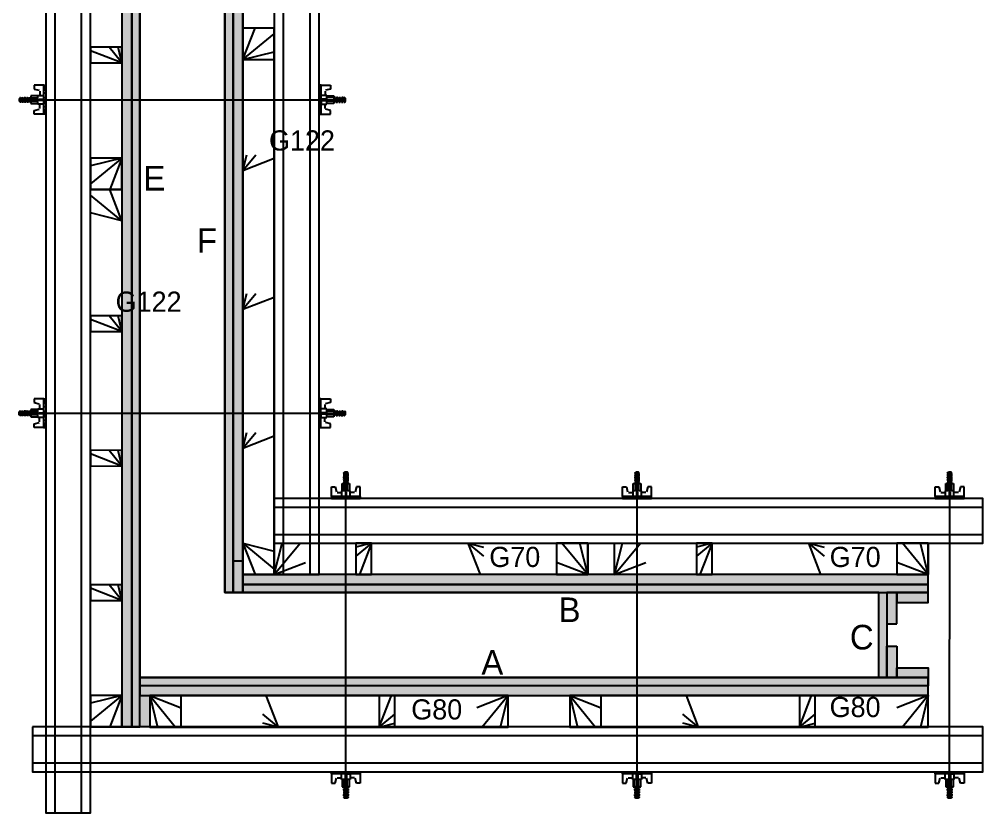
# Model space of a CAD drawing. Header units: metres. Extents: x 16531 to 21165, y 1680 to 2350.
# Drawn here: x 16531.3 to 16961.5, y 1717.2 to 2071.5 of the extents above; entities that cross this region are included whole.
import ezdxf

# ---------------------------------------------------------------- set-up
doc = ezdxf.new("R2010")
doc.units = ezdxf.units.M
for name, color, linetype in [('CHAPA', 7, 'Continuous'), ('CONCRETO', 7, 'Continuous'), ('Hachura', 7, 'Continuous'), ('Madeira', 7, 'Continuous'), ('MEIO_PONT', 7, 'Continuous'), ('Perfil Metálico', 7, 'Continuous'), ('SARRAFO', 7, 'Continuous'), ('TEXTO_GERAL', 7, 'Continuous')]:
    doc.layers.add(name, color=color, linetype=linetype)

msp = doc.modelspace()

# ---------------------------------------------------------------- hatches: boundary and pattern name
at = {"layer": 'Hachura'}
h = msp.add_hatch(color=7, dxfattribs=at)
h.dxf.hatch_style = 1
h.paths.add_polyline_path([(16581.53, 2235.51), (16577.13, 2235.51), (16577.13, 2235.51), (16577.13, 1755.51), (16577.13, 1755.51), (16581.53, 1755.51), (16581.53, 1755.51), (16581.53, 2235.51)])
h = msp.add_hatch(color=7, dxfattribs=at)
h.dxf.hatch_style = 1
h.paths.add_polyline_path([(16581.53, 1755.51), (16585.13, 1755.51), (16585.13, 1755.51), (16585.13, 2235.51), (16585.13, 2235.51), (16581.53, 2235.51), (16581.53, 2235.51), (16581.53, 1755.51)])
h = msp.add_hatch(color=7, dxfattribs=at)
h.dxf.hatch_style = 1
h.paths.add_polyline_path([(16626.73, 2235.51), (16623.13, 2235.51), (16623.13, 2235.51), (16623.13, 1815.51), (16623.13, 1815.51), (16626.73, 1815.51), (16626.73, 1815.51), (16626.73, 2235.51)])
h = msp.add_hatch(color=7, dxfattribs=at)
h.dxf.hatch_style = 1
h.paths.add_polyline_path([(16631.13, 2235.51), (16626.73, 2235.51), (16626.73, 2235.51), (16626.73, 1815.51), (16626.73, 1815.51), (16631.13, 1815.51), (16631.13, 1815.51), (16631.13, 2235.51)])
h = msp.add_hatch(color=7, dxfattribs=at)
h.dxf.hatch_style = 1
h.paths.add_polyline_path([(16631.13, 1819.11), (16631.13, 1823.51), (16631.13, 1823.51), (16937.13, 1823.51), (16937.13, 1823.51), (16937.13, 1819.11), (16937.13, 1819.11), (16631.13, 1819.11)])
h = msp.add_hatch(color=7, dxfattribs=at)
h.dxf.hatch_style = 1
h.paths.add_polyline_path([(16631.13, 1815.51), (16937.13, 1815.51), (16937.13, 1815.51), (16937.13, 1819.11), (16937.13, 1819.11), (16631.13, 1819.11), (16631.13, 1819.11), (16631.13, 1815.51)])
h = msp.add_hatch(color=7, dxfattribs=at)
h.dxf.hatch_style = 1
h.paths.add_polyline_path([(16918.73, 1777.51), (16915.13, 1777.51), (16915.13, 1777.51), (16915.13, 1815.51), (16915.13, 1815.51), (16918.73, 1815.51), (16918.73, 1815.51), (16918.73, 1777.51)])
h = msp.add_hatch(color=7, dxfattribs=at)
h.dxf.hatch_style = 1
h.paths.add_polyline_path([(16918.73, 1815.51), (16923.13, 1815.51), (16923.13, 1815.51), (16923.13, 1801.51), (16923.13, 1801.51), (16918.73, 1801.51), (16918.73, 1801.51), (16918.73, 1815.51)])
h = msp.add_hatch(color=7, dxfattribs=at)
h.dxf.hatch_style = 1
h.paths.add_polyline_path([(16923.13, 1811.11), (16923.13, 1815.51), (16923.13, 1815.51), (16937.13, 1815.51), (16937.13, 1815.51), (16937.13, 1811.11), (16937.13, 1811.11), (16923.13, 1811.11)])
h = msp.add_hatch(color=7, dxfattribs=at)
h.dxf.hatch_style = 1
h.paths.add_polyline_path([(16918.73, 1777.51), (16923.13, 1777.51), (16923.13, 1777.51), (16923.13, 1791.51), (16923.13, 1791.51), (16918.73, 1791.51), (16918.73, 1791.51), (16918.73, 1777.51)])
h = msp.add_hatch(color=7, dxfattribs=at)
h.dxf.hatch_style = 1
h.paths.add_polyline_path([(16923.13, 1781.91), (16923.13, 1777.51), (16923.13, 1777.51), (16937.13, 1777.51), (16937.13, 1777.51), (16937.13, 1781.91), (16937.13, 1781.91), (16923.13, 1781.91)])
h = msp.add_hatch(color=7, dxfattribs=at)
h.dxf.hatch_style = 1
h.paths.add_polyline_path([(16585.13, 1777.51), (16937.13, 1777.51), (16937.13, 1777.51), (16937.13, 1773.91), (16937.13, 1773.91), (16585.13, 1773.91), (16585.13, 1773.91), (16585.13, 1777.51)])
h = msp.add_hatch(color=7, dxfattribs=at)
h.dxf.hatch_style = 1
h.paths.add_polyline_path([(16585.13, 1773.91), (16585.13, 1769.51), (16585.13, 1769.51), (16937.13, 1769.51), (16937.13, 1769.51), (16937.13, 1773.91), (16937.13, 1773.91), (16585.13, 1773.91)])
h = msp.add_hatch(color=7, dxfattribs=at)
h.dxf.hatch_style = 1
h.paths.add_polyline_path([(16585.13, 1755.51), (16589.53, 1755.51), (16589.53, 1755.51), (16589.53, 1769.51), (16589.53, 1769.51), (16585.13, 1769.51), (16585.13, 1769.51), (16585.13, 1755.51)])

# ---------------------------------------------------------------- linework, layer by layer
at = {"layer": 'CHAPA', "color": 7, "lineweight": 25}
for p, q in [((16585.13, 1777.51), (16585.13, 1769.51)), ((16585.13, 1769.51), (16588.9, 1769.51))]:
    msp.add_line(p, q, dxfattribs=at)
for points in [[(16581.53, 1755.51), (16585.13, 1755.51), (16585.13, 2235.51), (16581.53, 2235.51)], [(16623.13, 2235.51), (16623.13, 1815.51), (16626.73, 1815.51), (16626.73, 2235.51)], [(16631.13, 1815.51), (16937.13, 1815.51), (16937.13, 1819.11), (16631.13, 1819.11)], [(16918.73, 1777.51), (16915.13, 1777.51), (16915.13, 1815.51), (16918.73, 1815.51)], [(16585.13, 1777.51), (16937.13, 1777.51), (16937.13, 1773.91), (16585.13, 1773.91)]]:
    msp.add_lwpolyline(points, close=True, dxfattribs=at)
at = {"layer": 'CONCRETO', "color": 7, "lineweight": 25}
msp.add_lwpolyline([(16915.13, 1777.51), (16915.13, 1815.51), (16623.13, 1815.51), (16623.13, 2213.51), (16585.13, 2213.51), (16585.13, 1777.51)], close=True, dxfattribs=at)
at = {"layer": 'Hachura', "color": 7, "lineweight": 25}
for p, q in [((16542.21, 2042.05), (16537.96, 2042.05)), ((16537.96, 2042.05), (16537.96, 2040.37)), ((16537.96, 2040.37), (16540.17, 2039.79)), ((16540.41, 2039.48), (16540.41, 2037.53)), ((16542.2, 2041.91), (16543.12, 2041.91)), ((16542.2, 2041.7), (16543.12, 2041.7)), ((16542.2, 2041.37), (16543.12, 2041.37)), ((16542.2, 2040.9), (16543.12, 2040.9)), ((16542.2, 2040.06), (16543.12, 2040.06)), ((16542.21, 2029.15), (16542.21, 2042.05)), ((16542.21, 2042.05), (16543.12, 2042.05)), ((16543.12, 2042.05), (16543.12, 2029.16)), ((16543.12, 2041.1), (16543.12, 2033.28)), ((16666.04, 2041.91), (16665.11, 2041.91)), ((16666.04, 2041.7), (16665.11, 2041.7)), ((16666.04, 2041.37), (16665.11, 2041.37)), ((16666.04, 2040.9), (16665.11, 2040.9)), ((16666.04, 2040.06), (16665.11, 2040.06)), ((16665.12, 2042.05), (16665.12, 2029.16)), ((16666.02, 2042.05), (16665.12, 2042.05)), ((16665.12, 2041.1), (16665.12, 2033.28)), ((16666.02, 2029.15), (16666.02, 2042.05)), ((16666.02, 2042.05), (16670.28, 2042.05)), ((16667.83, 2039.48), (16667.83, 2037.53)), ((16670.28, 2040.37), (16668.07, 2039.79)), ((16670.28, 2042.05), (16670.28, 2040.37)), ((16531.64, 2036.5), (16531.32, 2036.18)), ((16531.32, 2034.89), (16531.32, 2036.18)), ((16531.64, 2034.57), (16531.32, 2034.89)), ((16531.64, 2035.99), (16531.97, 2036.66)), ((16532.2, 2036.6), (16531.64, 2035.47)), ((16531.64, 2036.25), (16531.77, 2036.5)), ((16531.77, 2036.5), (16531.64, 2036.5)), ((16532.28, 2036.5), (16531.64, 2035.22)), ((16531.64, 2036.5), (16531.64, 2034.57)), ((16531.96, 2034.57), (16532.93, 2036.5)), ((16531.96, 2034.57), (16532.93, 2036.5)), ((16532.05, 2034.5), (16533.14, 2036.66)), ((16532.28, 2036.5), (16532.93, 2036.5)), ((16533.36, 2036.6), (16532.29, 2034.46)), ((16532.31, 2035.6), (16672.11, 2035.59)), ((16533.44, 2036.5), (16532.48, 2034.57)), ((16533.12, 2034.57), (16534.09, 2036.5)), ((16533.21, 2034.5), (16534.3, 2036.66)), ((16534.09, 2036.5), (16533.44, 2036.5)), ((16534.52, 2036.6), (16533.45, 2034.46)), ((16534.6, 2036.5), (16533.64, 2034.57)), ((16534.28, 2034.57), (16535.25, 2036.5)), ((16534.37, 2034.5), (16535.46, 2036.66)), ((16534.82, 2036.5), (16534.6, 2036.5)), ((16535.69, 2036.6), (16534.62, 2034.46)), ((16535.76, 2036.5), (16534.8, 2034.57)), ((16534.82, 2036.5), (16535.25, 2036.5)), ((16535.44, 2034.57), (16536.41, 2036.5)), ((16535.76, 2036.5), (16536.41, 2036.5)), ((16536.41, 2035.73), (16535.78, 2034.46)), ((16536.41, 2035.47), (16535.96, 2034.57)), ((16536.41, 2037.28), (16536.41, 2033.93)), ((16539.63, 2037.28), (16536.41, 2037.28)), ((16536.41, 2036.5), (16539.63, 2036.5)), ((16536.41, 2034.96), (16539.63, 2034.96)), ((16536.48, 2037.28), (16536.48, 2033.93)), ((16539.63, 2033.67), (16539.63, 2037.54)), ((16539.63, 2037.54), (16542.21, 2037.54)), ((16539.63, 2037.54), (16539.63, 2037.28)), ((16539.63, 2037.54), (16539.63, 2037.28)), ((16540.21, 2035.81), (16542.21, 2035.81)), ((16542.21, 2035.29), (16540.21, 2035.29)), ((16542.2, 2038.63), (16543.12, 2038.63)), ((16542.21, 2035.6), (16542.21, 2033.67)), ((16542.21, 2035.6), (16543.12, 2035.6)), ((16542.21, 2034.31), (16542.21, 2034.96)), ((16542.34, 2036.58), (16542.77, 2036.58)), ((16666.04, 2038.63), (16665.12, 2038.63)), ((16666.02, 2035.6), (16665.12, 2035.6)), ((16665.89, 2036.58), (16665.46, 2036.58)), ((16668.6, 2037.54), (16666.02, 2037.54)), ((16668.02, 2035.81), (16666.02, 2035.81)), ((16666.02, 2035.6), (16666.02, 2033.67)), ((16666.02, 2035.29), (16668.02, 2035.29)), ((16666.02, 2034.31), (16666.02, 2034.96)), ((16668.6, 2033.67), (16668.6, 2037.54)), ((16668.6, 2037.54), (16668.6, 2037.28)), ((16668.6, 2037.54), (16668.6, 2037.28)), ((16668.6, 2037.28), (16671.82, 2037.28)), ((16671.82, 2036.51), (16668.6, 2036.51)), ((16671.82, 2034.96), (16668.6, 2034.96)), ((16671.76, 2037.28), (16671.76, 2033.93)), ((16671.82, 2037.28), (16671.82, 2033.93)), ((16672.47, 2036.51), (16671.82, 2036.51)), ((16672.79, 2034.57), (16671.82, 2036.51)), ((16671.82, 2035.73), (16672.46, 2034.46)), ((16671.82, 2035.47), (16672.28, 2034.57)), ((16672.47, 2036.51), (16673.44, 2034.57)), ((16672.55, 2036.61), (16673.62, 2034.46)), ((16673.86, 2034.5), (16672.78, 2036.66)), ((16673.42, 2036.51), (16672.98, 2036.51)), ((16673.95, 2034.57), (16672.98, 2036.51)), ((16673.42, 2036.51), (16673.63, 2036.51)), ((16673.63, 2036.51), (16674.6, 2034.57)), ((16673.71, 2036.61), (16674.78, 2034.46)), ((16675.02, 2034.5), (16673.94, 2036.66)), ((16674.15, 2036.51), (16674.79, 2036.51)), ((16675.11, 2034.57), (16674.15, 2036.51)), ((16674.79, 2036.51), (16675.76, 2034.57)), ((16674.87, 2036.61), (16675.94, 2034.46)), ((16676.18, 2034.5), (16675.1, 2036.66)), ((16676.27, 2034.57), (16675.31, 2036.51)), ((16675.95, 2036.51), (16675.31, 2036.51)), ((16676.27, 2034.57), (16675.31, 2036.51)), ((16675.95, 2036.51), (16676.6, 2035.22)), ((16676.03, 2036.61), (16676.6, 2035.47)), ((16676.6, 2035.99), (16676.26, 2036.66)), ((16676.6, 2036.25), (16676.47, 2036.51)), ((16676.47, 2036.51), (16676.6, 2036.51)), ((16676.59, 2036.5), (16676.92, 2036.18)), ((16676.59, 2036.5), (16676.59, 2034.57)), ((16676.59, 2034.57), (16676.92, 2034.89)), ((16676.92, 2034.89), (16676.92, 2036.18)), ((16531.96, 2034.57), (16531.64, 2034.57)), ((16531.64, 2034.57), (16531.64, 2034.57)), ((16533.12, 2034.57), (16532.48, 2034.57)), ((16534.28, 2034.57), (16533.64, 2034.57)), ((16533.85, 2034.57), (16533.64, 2034.57)), ((16535.44, 2034.57), (16534.8, 2034.57)), ((16536.41, 2034.57), (16535.96, 2034.57)), ((16536.41, 2033.93), (16539.63, 2033.93)), ((16537.96, 2030.83), (16540.17, 2031.41)), ((16537.96, 2029.15), (16537.96, 2030.83)), ((16542.21, 2033.67), (16539.63, 2033.67)), ((16540.41, 2031.72), (16540.41, 2033.67)), ((16542.2, 2032.56), (16543.12, 2032.56)), ((16542.2, 2031.15), (16543.12, 2031.15)), ((16542.21, 2029.15), (16542.21, 2034.31)), ((16542.53, 2034.64), (16542.32, 2034.64)), ((16542.97, 2034.64), (16542.53, 2034.64)), ((16666.04, 2032.56), (16665.11, 2032.56)), ((16666.04, 2031.15), (16665.11, 2031.15)), ((16665.27, 2034.64), (16665.7, 2034.64)), ((16665.7, 2034.64), (16665.91, 2034.64)), ((16666.02, 2029.15), (16666.02, 2034.31)), ((16666.02, 2033.67), (16668.6, 2033.67)), ((16667.83, 2031.72), (16667.83, 2033.67)), ((16670.28, 2030.83), (16668.07, 2031.41)), ((16671.82, 2033.93), (16668.6, 2033.93)), ((16670.28, 2029.15), (16670.28, 2030.83)), ((16671.82, 2034.57), (16672.28, 2034.57)), ((16672.79, 2034.57), (16673.44, 2034.57)), ((16673.95, 2034.57), (16674.6, 2034.57)), ((16674.39, 2034.57), (16674.6, 2034.57)), ((16675.11, 2034.57), (16675.76, 2034.57)), ((16676.27, 2034.57), (16676.6, 2034.57)), ((16676.59, 2034.57), (16676.59, 2034.57)), ((16543.12, 2029.16), (16537.98, 2029.16)), ((16542.2, 2030.3), (16543.12, 2030.3)), ((16542.2, 2029.84), (16543.12, 2029.84)), ((16542.2, 2029.5), (16543.12, 2029.5)), ((16542.2, 2029.29), (16543.12, 2029.29)), ((16666.04, 2030.31), (16665.11, 2030.31)), ((16666.04, 2029.84), (16665.11, 2029.84)), ((16666.04, 2029.5), (16665.11, 2029.5)), ((16666.04, 2029.29), (16665.11, 2029.29)), ((16665.12, 2029.16), (16670.25, 2029.16)), ((16542.19, 1902.05), (16537.93, 1902.05)), ((16537.93, 1902.05), (16537.93, 1900.37)), ((16542.17, 1901.91), (16543.1, 1901.91)), ((16542.17, 1901.7), (16543.1, 1901.7)), ((16542.19, 1889.15), (16542.19, 1902.05)), ((16542.19, 1902.05), (16543.09, 1902.05)), ((16543.09, 1902.05), (16543.09, 1889.16)), ((16666.01, 1901.91), (16665.08, 1901.91)), ((16666.01, 1901.7), (16665.08, 1901.7)), ((16665.09, 1902.05), (16665.09, 1889.16)), ((16665.99, 1902.05), (16665.09, 1902.05)), ((16665.99, 1889.15), (16665.99, 1902.05)), ((16665.99, 1902.05), (16670.25, 1902.05)), ((16670.25, 1902.05), (16670.25, 1900.37)), ((16536.38, 1897.28), (16536.38, 1893.93)), ((16539.61, 1897.28), (16536.38, 1897.28)), ((16536.45, 1897.28), (16536.45, 1893.93)), ((16537.93, 1900.37), (16540.14, 1899.79)), ((16539.61, 1893.67), (16539.61, 1897.54)), ((16539.61, 1897.54), (16542.19, 1897.54)), ((16539.61, 1897.54), (16539.61, 1897.28)), ((16539.61, 1897.54), (16539.61, 1897.28)), ((16540.38, 1899.48), (16540.38, 1897.53)), ((16542.17, 1901.37), (16543.1, 1901.37)), ((16542.17, 1900.9), (16543.1, 1900.9)), ((16542.17, 1900.06), (16543.1, 1900.06)), ((16542.17, 1898.63), (16543.09, 1898.63)), ((16543.09, 1901.1), (16543.09, 1893.28)), ((16666.01, 1901.37), (16665.08, 1901.37)), ((16666.01, 1900.9), (16665.08, 1900.9)), ((16666.01, 1900.06), (16665.08, 1900.06)), ((16665.09, 1901.1), (16665.09, 1893.28)), ((16666.01, 1898.63), (16665.09, 1898.63)), ((16668.57, 1897.54), (16665.99, 1897.54)), ((16667.8, 1899.48), (16667.8, 1897.53)), ((16670.25, 1900.37), (16668.04, 1899.79)), ((16668.57, 1893.67), (16668.57, 1897.54)), ((16668.57, 1897.54), (16668.57, 1897.28)), ((16668.57, 1897.54), (16668.57, 1897.28)), ((16668.57, 1897.28), (16671.8, 1897.28)), ((16671.73, 1897.28), (16671.73, 1893.93)), ((16671.8, 1897.28), (16671.8, 1893.93)), ((16531.61, 1896.5), (16531.29, 1896.18)), ((16531.29, 1894.89), (16531.29, 1896.18)), ((16531.61, 1894.57), (16531.29, 1894.89)), ((16531.61, 1895.99), (16531.95, 1896.66)), ((16532.18, 1896.6), (16531.61, 1895.47)), ((16531.61, 1896.25), (16531.74, 1896.5)), ((16531.74, 1896.5), (16531.61, 1896.5)), ((16532.26, 1896.5), (16531.61, 1895.22)), ((16531.61, 1896.5), (16531.61, 1894.57)), ((16531.93, 1894.57), (16531.61, 1894.57)), ((16531.61, 1894.57), (16531.61, 1894.57)), ((16531.93, 1894.57), (16532.9, 1896.5)), ((16531.93, 1894.57), (16532.9, 1896.5)), ((16532.03, 1894.5), (16533.11, 1896.66)), ((16532.26, 1896.5), (16532.9, 1896.5)), ((16533.34, 1896.6), (16532.27, 1894.46)), ((16532.29, 1895.6), (16672.09, 1895.59)), ((16533.42, 1896.5), (16532.45, 1894.57)), ((16533.09, 1894.57), (16532.45, 1894.57)), ((16533.09, 1894.57), (16534.06, 1896.5)), ((16533.19, 1894.5), (16534.27, 1896.66)), ((16534.06, 1896.5), (16533.42, 1896.5)), ((16534.5, 1896.6), (16533.43, 1894.46)), ((16534.58, 1896.5), (16533.61, 1894.57)), ((16534.25, 1894.57), (16533.61, 1894.57)), ((16533.82, 1894.57), (16533.61, 1894.57)), ((16534.25, 1894.57), (16535.22, 1896.5)), ((16534.35, 1894.5), (16535.43, 1896.66)), ((16534.79, 1896.5), (16534.58, 1896.5)), ((16535.66, 1896.6), (16534.59, 1894.46)), ((16535.74, 1896.5), (16534.77, 1894.57)), ((16535.42, 1894.57), (16534.77, 1894.57)), ((16534.79, 1896.5), (16535.22, 1896.5)), ((16535.42, 1894.57), (16536.38, 1896.5)), ((16535.74, 1896.5), (16536.38, 1896.5)), ((16536.38, 1895.73), (16535.75, 1894.46)), ((16536.38, 1895.47), (16535.93, 1894.57)), ((16536.38, 1894.57), (16535.93, 1894.57)), ((16536.38, 1896.5), (16539.61, 1896.5)), ((16536.38, 1894.96), (16539.61, 1894.96)), ((16536.38, 1893.93), (16539.61, 1893.93)), ((16542.19, 1893.67), (16539.61, 1893.67)), ((16540.19, 1895.81), (16542.19, 1895.81)), ((16542.19, 1895.29), (16540.19, 1895.29)), ((16540.38, 1891.72), (16540.38, 1893.67)), ((16542.19, 1895.6), (16542.19, 1893.67)), ((16542.19, 1895.6), (16543.09, 1895.6)), ((16542.19, 1894.31), (16542.19, 1894.96)), ((16542.19, 1889.15), (16542.19, 1894.31)), ((16542.51, 1894.64), (16542.29, 1894.64)), ((16542.31, 1896.58), (16542.75, 1896.58)), ((16542.94, 1894.64), (16542.51, 1894.64)), ((16665.99, 1895.6), (16665.09, 1895.6)), ((16665.24, 1894.64), (16665.67, 1894.64)), ((16665.87, 1896.58), (16665.43, 1896.58)), ((16665.67, 1894.64), (16665.88, 1894.64)), ((16667.99, 1895.81), (16665.99, 1895.81)), ((16665.99, 1895.6), (16665.99, 1893.67)), ((16665.99, 1895.29), (16667.99, 1895.29)), ((16665.99, 1894.31), (16665.99, 1894.96)), ((16665.99, 1889.15), (16665.99, 1894.31)), ((16665.99, 1893.67), (16668.57, 1893.67)), ((16667.8, 1891.72), (16667.8, 1893.67)), ((16671.8, 1896.51), (16668.57, 1896.51)), ((16671.8, 1894.96), (16668.57, 1894.96)), ((16671.8, 1893.93), (16668.57, 1893.93)), ((16672.44, 1896.51), (16671.8, 1896.51)), ((16672.76, 1894.57), (16671.8, 1896.51)), ((16671.8, 1895.73), (16672.43, 1894.46)), ((16671.8, 1895.47), (16672.25, 1894.57)), ((16671.8, 1894.57), (16672.25, 1894.57)), ((16672.44, 1896.51), (16673.41, 1894.57)), ((16672.52, 1896.61), (16673.59, 1894.46)), ((16673.83, 1894.5), (16672.75, 1896.66)), ((16672.76, 1894.57), (16673.41, 1894.57)), ((16673.39, 1896.51), (16672.96, 1896.51)), ((16673.93, 1894.57), (16672.96, 1896.51)), ((16673.39, 1896.51), (16673.6, 1896.51)), ((16673.6, 1896.51), (16674.57, 1894.57)), ((16673.68, 1896.61), (16674.75, 1894.46)), ((16674.99, 1894.5), (16673.91, 1896.66)), ((16673.93, 1894.57), (16674.57, 1894.57)), ((16674.12, 1896.51), (16674.76, 1896.51)), ((16675.09, 1894.57), (16674.12, 1896.51)), ((16674.36, 1894.57), (16674.57, 1894.57)), ((16674.76, 1896.51), (16675.73, 1894.57)), ((16674.84, 1896.61), (16675.91, 1894.46)), ((16676.15, 1894.5), (16675.07, 1896.66)), ((16675.09, 1894.57), (16675.73, 1894.57)), ((16676.25, 1894.57), (16675.28, 1896.51)), ((16675.92, 1896.51), (16675.28, 1896.51)), ((16676.25, 1894.57), (16675.28, 1896.51)), ((16675.92, 1896.51), (16676.57, 1895.22)), ((16676, 1896.61), (16676.57, 1895.47)), ((16676.57, 1895.99), (16676.23, 1896.66)), ((16676.25, 1894.57), (16676.57, 1894.57)), ((16676.57, 1896.25), (16676.44, 1896.51)), ((16676.44, 1896.51), (16676.57, 1896.51)), ((16676.57, 1896.5), (16676.89, 1896.18)), ((16676.57, 1896.5), (16676.57, 1894.57)), ((16676.57, 1894.57), (16676.89, 1894.89)), ((16676.57, 1894.57), (16676.57, 1894.57)), ((16676.89, 1894.89), (16676.89, 1896.18)), ((16537.93, 1890.83), (16540.14, 1891.41)), ((16537.93, 1889.15), (16537.93, 1890.83)), ((16543.09, 1889.16), (16537.95, 1889.16)), ((16542.17, 1892.56), (16543.1, 1892.56)), ((16542.17, 1891.15), (16543.1, 1891.15)), ((16542.17, 1890.3), (16543.1, 1890.3)), ((16542.17, 1889.84), (16543.1, 1889.84)), ((16542.17, 1889.5), (16543.1, 1889.5)), ((16542.17, 1889.29), (16543.1, 1889.29)), ((16666.01, 1892.56), (16665.08, 1892.56)), ((16666.01, 1891.15), (16665.08, 1891.15)), ((16666.01, 1890.31), (16665.08, 1890.31)), ((16666.01, 1889.84), (16665.08, 1889.84)), ((16666.01, 1889.5), (16665.08, 1889.5)), ((16666.01, 1889.29), (16665.08, 1889.29)), ((16665.09, 1889.16), (16670.23, 1889.16)), ((16670.25, 1890.83), (16668.04, 1891.41)), ((16670.25, 1889.15), (16670.25, 1890.83)), ((16676.74, 1868.99), (16676.07, 1868.65)), ((16678.23, 1868.58), (16676.07, 1867.49)), ((16678.23, 1867.41), (16676.07, 1866.33)), ((16676.13, 1868.42), (16677.26, 1868.99)), ((16676.13, 1867.26), (16678.27, 1868.33)), ((16676.13, 1866.1), (16678.27, 1867.17)), ((16676.23, 1868.99), (16676.55, 1869.31)), ((16676.48, 1868.99), (16676.23, 1868.86)), ((16676.23, 1868.86), (16676.23, 1868.99)), ((16676.23, 1868.35), (16677.52, 1868.99)), ((16676.23, 1868.99), (16678.16, 1868.99)), ((16678.16, 1868.67), (16676.23, 1867.7)), ((16678.16, 1868.67), (16676.23, 1867.7)), ((16676.23, 1868.35), (16676.23, 1867.7)), ((16676.23, 1867.18), (16678.16, 1868.15)), ((16678.16, 1867.51), (16676.23, 1866.54)), ((16676.23, 1866.54), (16676.23, 1867.18)), ((16677.84, 1869.31), (16676.55, 1869.31)), ((16678.16, 1868.99), (16677.84, 1869.31)), ((16678.16, 1868.67), (16678.16, 1868.99)), ((16678.16, 1868.99), (16678.16, 1868.99)), ((16678.16, 1867.51), (16678.16, 1868.15)), ((16806.74, 1868.99), (16806.07, 1868.65)), ((16808.23, 1868.58), (16806.07, 1867.49)), ((16808.23, 1867.41), (16806.07, 1866.33)), ((16806.13, 1868.42), (16807.26, 1868.99)), ((16806.13, 1867.26), (16808.27, 1868.33)), ((16806.13, 1866.1), (16808.27, 1867.17)), ((16806.23, 1868.99), (16806.55, 1869.31)), ((16806.48, 1868.99), (16806.23, 1868.86)), ((16806.23, 1868.86), (16806.23, 1868.99)), ((16806.23, 1868.35), (16807.52, 1868.99)), ((16806.23, 1868.99), (16808.16, 1868.99)), ((16808.16, 1868.67), (16806.23, 1867.7)), ((16808.16, 1868.67), (16806.23, 1867.7)), ((16806.23, 1868.35), (16806.23, 1867.7)), ((16806.23, 1867.18), (16808.16, 1868.15)), ((16808.16, 1867.51), (16806.23, 1866.54)), ((16806.23, 1866.54), (16806.23, 1867.18)), ((16807.84, 1869.31), (16806.55, 1869.31)), ((16808.16, 1868.99), (16807.84, 1869.31)), ((16808.16, 1868.67), (16808.16, 1868.99)), ((16808.16, 1868.99), (16808.16, 1868.99)), ((16808.16, 1867.51), (16808.16, 1868.15)), ((16946.34, 1868.99), (16945.67, 1868.65)), ((16947.83, 1868.58), (16945.67, 1867.49)), ((16947.83, 1867.41), (16945.67, 1866.33)), ((16945.73, 1868.42), (16946.86, 1868.99)), ((16945.73, 1867.26), (16947.87, 1868.33)), ((16945.73, 1866.1), (16947.87, 1867.17)), ((16946.08, 1868.99), (16945.82, 1868.86)), ((16945.82, 1868.86), (16945.82, 1868.99)), ((16945.82, 1868.35), (16947.11, 1868.99)), ((16947.76, 1868.67), (16945.82, 1867.7)), ((16947.76, 1868.67), (16945.82, 1867.7)), ((16945.82, 1868.35), (16945.82, 1867.7)), ((16945.82, 1867.18), (16947.76, 1868.15)), ((16947.76, 1867.51), (16945.82, 1866.54)), ((16945.82, 1866.54), (16945.82, 1867.18)), ((16945.83, 1868.99), (16946.15, 1869.31)), ((16945.83, 1868.99), (16947.76, 1868.99)), ((16947.44, 1869.31), (16946.15, 1869.31)), ((16947.76, 1868.99), (16947.44, 1869.31)), ((16947.76, 1868.67), (16947.76, 1868.99)), ((16947.76, 1868.99), (16947.76, 1868.99)), ((16947.76, 1867.51), (16947.76, 1868.15)), ((16675.45, 1864.22), (16678.81, 1864.22)), ((16675.45, 1860.99), (16675.45, 1864.22)), ((16675.45, 1864.15), (16678.81, 1864.15)), ((16678.23, 1866.25), (16676.07, 1865.17)), ((16676.13, 1864.94), (16678.27, 1866.01)), ((16676.23, 1866.02), (16678.16, 1866.99)), ((16678.16, 1866.35), (16676.23, 1865.38)), ((16676.23, 1865.81), (16676.23, 1866.02)), ((16676.23, 1864.86), (16678.16, 1865.83)), ((16676.23, 1865.81), (16676.23, 1865.38)), ((16678.16, 1865.19), (16676.23, 1864.22)), ((16676.23, 1864.86), (16676.23, 1864.22)), ((16676.23, 1864.22), (16676.23, 1860.99)), ((16677, 1864.22), (16678.27, 1864.85)), ((16677.13, 1724.74), (16677.14, 1864.54)), ((16677.26, 1864.22), (16678.16, 1864.67)), ((16677.77, 1864.22), (16677.77, 1860.99)), ((16678.16, 1866.35), (16678.16, 1866.99)), ((16678.16, 1866.78), (16678.16, 1866.99)), ((16678.16, 1865.19), (16678.16, 1865.83)), ((16678.16, 1864.22), (16678.16, 1864.67)), ((16678.81, 1864.22), (16678.81, 1860.99)), ((16805.45, 1864.22), (16808.81, 1864.22)), ((16805.45, 1860.99), (16805.45, 1864.22)), ((16805.45, 1864.15), (16808.81, 1864.15)), ((16808.23, 1866.25), (16806.07, 1865.17)), ((16806.13, 1864.94), (16808.27, 1866.01)), ((16806.23, 1866.02), (16808.16, 1866.99)), ((16808.16, 1866.35), (16806.23, 1865.38)), ((16806.23, 1865.81), (16806.23, 1866.02)), ((16806.23, 1864.86), (16808.16, 1865.83)), ((16806.23, 1865.81), (16806.23, 1865.38)), ((16808.16, 1865.19), (16806.23, 1864.22)), ((16806.23, 1864.86), (16806.23, 1864.22)), ((16806.23, 1864.22), (16806.23, 1860.99)), ((16807, 1864.22), (16808.27, 1864.85)), ((16807.13, 1724.74), (16807.14, 1864.54)), ((16807.26, 1864.22), (16808.16, 1864.67)), ((16807.77, 1864.22), (16807.77, 1860.99)), ((16808.16, 1866.35), (16808.16, 1866.99)), ((16808.16, 1866.78), (16808.16, 1866.99)), ((16808.16, 1865.19), (16808.16, 1865.83)), ((16808.16, 1864.22), (16808.16, 1864.67)), ((16808.81, 1864.22), (16808.81, 1860.99)), ((16945.05, 1864.22), (16948.4, 1864.22)), ((16945.05, 1860.99), (16945.05, 1864.22)), ((16945.05, 1864.15), (16948.4, 1864.15)), ((16947.83, 1866.25), (16945.67, 1865.17)), ((16945.73, 1864.94), (16947.87, 1866.01)), ((16945.82, 1866.02), (16947.76, 1866.99)), ((16947.76, 1866.35), (16945.82, 1865.38)), ((16945.82, 1865.81), (16945.82, 1866.02)), ((16945.82, 1864.86), (16947.76, 1865.83)), ((16945.82, 1865.81), (16945.82, 1865.38)), ((16947.76, 1865.19), (16945.82, 1864.22)), ((16945.82, 1864.86), (16945.82, 1864.22)), ((16945.82, 1864.22), (16945.82, 1860.99)), ((16946.6, 1864.22), (16947.87, 1864.85)), ((16946.73, 1724.71), (16946.74, 1864.51)), ((16946.86, 1864.22), (16947.76, 1864.67)), ((16947.37, 1864.22), (16947.37, 1860.99)), ((16947.76, 1866.35), (16947.76, 1866.99)), ((16947.76, 1866.78), (16947.76, 1866.99)), ((16947.76, 1865.19), (16947.76, 1865.83)), ((16947.76, 1864.22), (16947.76, 1864.67)), ((16948.4, 1864.22), (16948.4, 1860.99)), ((16670.68, 1858.41), (16670.68, 1862.67)), ((16670.68, 1862.67), (16672.36, 1862.67)), ((16672.36, 1862.67), (16672.94, 1860.46)), ((16673.25, 1860.22), (16675.2, 1860.22)), ((16679.06, 1860.99), (16675.19, 1860.99)), ((16675.19, 1860.99), (16675.19, 1858.41)), ((16675.19, 1860.99), (16675.45, 1860.99)), ((16675.19, 1860.99), (16675.45, 1860.99)), ((16676.92, 1860.41), (16676.92, 1858.41)), ((16677.44, 1858.41), (16677.44, 1860.41)), ((16679.06, 1858.41), (16679.06, 1860.99)), ((16681.01, 1860.22), (16679.06, 1860.22)), ((16681.9, 1862.67), (16681.32, 1860.46)), ((16683.58, 1862.67), (16681.9, 1862.67)), ((16683.57, 1857.51), (16683.57, 1862.65)), ((16800.68, 1858.41), (16800.68, 1862.67)), ((16800.68, 1862.67), (16802.36, 1862.67)), ((16802.36, 1862.67), (16802.94, 1860.46)), ((16803.25, 1860.22), (16805.2, 1860.22)), ((16809.06, 1860.99), (16805.19, 1860.99)), ((16805.19, 1860.99), (16805.19, 1858.41)), ((16805.19, 1860.99), (16805.45, 1860.99)), ((16805.19, 1860.99), (16805.45, 1860.99)), ((16806.92, 1860.41), (16806.92, 1858.41)), ((16807.44, 1858.41), (16807.44, 1860.41)), ((16809.06, 1858.41), (16809.06, 1860.99)), ((16811.01, 1860.22), (16809.06, 1860.22)), ((16811.9, 1862.67), (16811.32, 1860.46)), ((16813.58, 1862.67), (16811.9, 1862.67)), ((16813.57, 1857.51), (16813.57, 1862.65)), ((16940.28, 1858.41), (16940.28, 1862.67)), ((16940.28, 1862.67), (16941.96, 1862.67)), ((16941.96, 1862.67), (16942.54, 1860.46)), ((16942.85, 1860.22), (16944.8, 1860.22)), ((16948.66, 1860.99), (16944.79, 1860.99)), ((16944.79, 1860.99), (16944.79, 1858.41)), ((16944.79, 1860.99), (16945.05, 1860.99)), ((16944.79, 1860.99), (16945.05, 1860.99)), ((16946.52, 1860.41), (16946.52, 1858.41)), ((16947.04, 1858.41), (16947.04, 1860.41)), ((16948.66, 1858.41), (16948.66, 1860.99)), ((16950.61, 1860.22), (16948.66, 1860.22)), ((16951.5, 1862.67), (16950.92, 1860.46)), ((16953.18, 1862.67), (16951.5, 1862.67)), ((16953.17, 1857.51), (16953.17, 1862.65)), ((16683.58, 1858.41), (16670.68, 1858.41)), ((16670.68, 1858.41), (16670.68, 1857.51)), ((16670.68, 1857.51), (16683.57, 1857.51)), ((16670.82, 1858.43), (16670.82, 1857.5)), ((16671.03, 1858.43), (16671.03, 1857.5)), ((16671.36, 1858.43), (16671.36, 1857.5)), ((16671.63, 1857.51), (16679.45, 1857.51)), ((16671.83, 1858.43), (16671.83, 1857.5)), ((16672.67, 1858.43), (16672.67, 1857.5)), ((16674.1, 1858.43), (16674.1, 1857.51)), ((16676.15, 1858.29), (16676.15, 1857.85)), ((16677.13, 1858.41), (16679.06, 1858.41)), ((16677.13, 1858.41), (16677.13, 1857.51)), ((16678.42, 1858.41), (16677.77, 1858.41)), ((16678.09, 1858.09), (16678.09, 1858.31)), ((16678.09, 1857.66), (16678.09, 1858.09)), ((16683.58, 1858.41), (16678.42, 1858.41)), ((16680.17, 1858.43), (16680.17, 1857.5)), ((16681.58, 1858.43), (16681.58, 1857.5)), ((16682.43, 1858.43), (16682.43, 1857.5)), ((16682.89, 1858.43), (16682.89, 1857.5)), ((16683.23, 1858.43), (16683.23, 1857.5)), ((16683.44, 1858.43), (16683.44, 1857.5)), ((16813.58, 1858.41), (16800.68, 1858.41)), ((16800.68, 1858.41), (16800.68, 1857.51)), ((16800.68, 1857.51), (16813.57, 1857.51)), ((16800.82, 1858.43), (16800.82, 1857.5)), ((16801.03, 1858.43), (16801.03, 1857.5)), ((16801.36, 1858.43), (16801.36, 1857.5)), ((16801.63, 1857.51), (16809.45, 1857.51)), ((16801.83, 1858.43), (16801.83, 1857.5)), ((16802.67, 1858.43), (16802.67, 1857.5)), ((16804.1, 1858.43), (16804.1, 1857.51)), ((16806.15, 1858.29), (16806.15, 1857.85)), ((16807.13, 1858.41), (16809.06, 1858.41)), ((16807.13, 1858.41), (16807.13, 1857.51)), ((16808.42, 1858.41), (16807.77, 1858.41)), ((16808.09, 1858.09), (16808.09, 1858.31)), ((16808.09, 1857.66), (16808.09, 1858.09)), ((16813.58, 1858.41), (16808.42, 1858.41)), ((16810.17, 1858.43), (16810.17, 1857.5)), ((16811.58, 1858.43), (16811.58, 1857.5)), ((16812.43, 1858.43), (16812.43, 1857.5)), ((16812.89, 1858.43), (16812.89, 1857.5)), ((16813.23, 1858.43), (16813.23, 1857.5)), ((16813.44, 1858.43), (16813.44, 1857.5)), ((16953.18, 1858.41), (16940.28, 1858.41)), ((16940.28, 1858.41), (16940.28, 1857.51)), ((16940.28, 1857.51), (16953.17, 1857.51)), ((16940.42, 1858.43), (16940.42, 1857.5)), ((16940.63, 1858.43), (16940.63, 1857.5)), ((16940.96, 1858.43), (16940.96, 1857.5)), ((16941.23, 1857.51), (16949.05, 1857.51)), ((16941.43, 1858.43), (16941.43, 1857.5)), ((16942.27, 1858.43), (16942.27, 1857.5)), ((16943.7, 1858.43), (16943.7, 1857.51)), ((16945.75, 1858.29), (16945.75, 1857.85)), ((16946.73, 1858.41), (16948.66, 1858.41)), ((16946.73, 1858.41), (16946.73, 1857.51)), ((16948.02, 1858.41), (16947.37, 1858.41)), ((16947.69, 1858.09), (16947.69, 1858.31)), ((16947.69, 1857.66), (16947.69, 1858.09)), ((16953.18, 1858.41), (16948.02, 1858.41)), ((16949.77, 1858.43), (16949.77, 1857.5)), ((16951.18, 1858.43), (16951.18, 1857.5)), ((16952.03, 1858.43), (16952.03, 1857.5)), ((16952.49, 1858.43), (16952.49, 1857.5)), ((16952.83, 1858.43), (16952.83, 1857.5)), ((16953.04, 1858.43), (16953.04, 1857.5)), ((16670.67, 1735.51), (16683.57, 1735.51)), ((16670.67, 1734.61), (16670.67, 1735.51)), ((16683.57, 1734.61), (16670.67, 1734.61)), ((16670.67, 1734.61), (16670.67, 1730.35)), ((16670.81, 1734.59), (16670.81, 1735.52)), ((16671.02, 1734.59), (16671.02, 1735.52)), ((16671.36, 1734.59), (16671.36, 1735.52)), ((16671.63, 1735.51), (16679.44, 1735.51)), ((16671.82, 1734.59), (16671.82, 1735.52)), ((16672.66, 1734.59), (16672.66, 1735.52)), ((16674.1, 1734.59), (16674.1, 1735.51)), ((16675.19, 1732.03), (16675.19, 1734.61)), ((16676.15, 1734.73), (16676.15, 1735.17)), ((16676.92, 1732.61), (16676.92, 1734.61)), ((16677.12, 1734.61), (16679.06, 1734.61)), ((16677.13, 1734.61), (16677.13, 1735.51)), ((16677.43, 1734.61), (16677.43, 1732.61)), ((16678.41, 1734.61), (16677.77, 1734.61)), ((16678.08, 1735.36), (16678.08, 1734.93)), ((16678.08, 1734.93), (16678.08, 1734.72)), ((16683.57, 1734.61), (16678.41, 1734.61)), ((16679.06, 1734.61), (16679.06, 1732.03)), ((16680.16, 1734.59), (16680.16, 1735.52)), ((16681.58, 1734.59), (16681.58, 1735.52)), ((16682.42, 1734.59), (16682.42, 1735.52)), ((16682.88, 1734.59), (16682.88, 1735.52)), ((16683.22, 1734.59), (16683.22, 1735.52)), ((16683.43, 1734.59), (16683.43, 1735.52)), ((16683.57, 1735.51), (16683.57, 1730.37)), ((16800.67, 1735.51), (16813.57, 1735.51)), ((16800.67, 1734.61), (16800.67, 1735.51)), ((16813.57, 1734.61), (16800.67, 1734.61)), ((16800.67, 1734.61), (16800.67, 1730.35)), ((16800.81, 1734.59), (16800.81, 1735.52)), ((16801.02, 1734.59), (16801.02, 1735.52)), ((16801.36, 1734.59), (16801.36, 1735.52)), ((16801.63, 1735.51), (16809.44, 1735.51)), ((16801.82, 1734.59), (16801.82, 1735.52)), ((16802.66, 1734.59), (16802.66, 1735.52)), ((16804.1, 1734.59), (16804.1, 1735.51)), ((16805.19, 1732.03), (16805.19, 1734.61)), ((16806.15, 1734.73), (16806.15, 1735.17)), ((16806.92, 1732.61), (16806.92, 1734.61)), ((16807.12, 1734.61), (16809.06, 1734.61)), ((16807.13, 1734.61), (16807.13, 1735.51)), ((16807.43, 1734.61), (16807.43, 1732.61)), ((16808.41, 1734.61), (16807.77, 1734.61)), ((16808.08, 1735.36), (16808.08, 1734.93)), ((16808.08, 1734.93), (16808.08, 1734.72)), ((16813.57, 1734.61), (16808.41, 1734.61)), ((16809.06, 1734.61), (16809.06, 1732.03)), ((16810.16, 1734.59), (16810.16, 1735.52)), ((16811.58, 1734.59), (16811.58, 1735.52)), ((16812.42, 1734.59), (16812.42, 1735.52)), ((16812.88, 1734.59), (16812.88, 1735.52)), ((16813.22, 1734.59), (16813.22, 1735.52)), ((16813.43, 1734.59), (16813.43, 1735.52)), ((16813.57, 1735.51), (16813.57, 1730.37)), ((16940.28, 1735.51), (16953.17, 1735.51)), ((16940.28, 1734.61), (16940.28, 1735.51)), ((16953.18, 1734.61), (16940.28, 1734.61)), ((16940.28, 1734.61), (16940.28, 1730.35)), ((16940.42, 1734.59), (16940.42, 1735.52)), ((16940.63, 1734.59), (16940.63, 1735.52)), ((16940.96, 1734.59), (16940.96, 1735.52)), ((16941.23, 1735.51), (16949.05, 1735.51)), ((16941.43, 1734.59), (16941.43, 1735.52)), ((16942.27, 1734.59), (16942.27, 1735.52)), ((16943.7, 1734.59), (16943.7, 1735.51)), ((16944.79, 1732.03), (16944.79, 1734.61)), ((16945.75, 1734.73), (16945.75, 1735.17)), ((16946.52, 1732.61), (16946.52, 1734.61)), ((16946.73, 1734.61), (16946.73, 1735.51)), ((16946.73, 1734.61), (16948.66, 1734.61)), ((16947.04, 1734.61), (16947.04, 1732.61)), ((16948.02, 1734.61), (16947.37, 1734.61)), ((16947.69, 1735.36), (16947.69, 1734.93)), ((16947.69, 1734.93), (16947.69, 1734.72)), ((16953.18, 1734.61), (16948.02, 1734.61)), ((16948.66, 1734.61), (16948.66, 1732.03)), ((16949.77, 1734.59), (16949.77, 1735.52)), ((16951.18, 1734.59), (16951.18, 1735.52)), ((16952.03, 1734.59), (16952.03, 1735.52)), ((16952.49, 1734.59), (16952.49, 1735.52)), ((16952.83, 1734.59), (16952.83, 1735.52)), ((16953.04, 1734.59), (16953.04, 1735.52)), ((16953.17, 1735.51), (16953.17, 1730.37)), ((16670.67, 1730.35), (16672.35, 1730.35)), ((16672.35, 1730.35), (16672.93, 1732.56)), ((16673.24, 1732.8), (16675.19, 1732.8)), ((16679.06, 1732.03), (16675.19, 1732.03)), ((16675.19, 1732.03), (16675.45, 1732.03)), ((16675.19, 1732.03), (16675.45, 1732.03)), ((16675.45, 1732.03), (16675.45, 1728.8)), ((16676.22, 1728.8), (16676.22, 1732.03)), ((16677.77, 1728.8), (16677.77, 1732.03)), ((16678.8, 1728.8), (16678.8, 1732.03)), ((16681, 1732.8), (16679.06, 1732.8)), ((16681.89, 1730.35), (16681.31, 1732.56)), ((16683.57, 1730.35), (16681.89, 1730.35)), ((16800.67, 1730.35), (16802.35, 1730.35)), ((16802.35, 1730.35), (16802.93, 1732.56)), ((16803.24, 1732.8), (16805.19, 1732.8)), ((16809.06, 1732.03), (16805.19, 1732.03)), ((16805.19, 1732.03), (16805.45, 1732.03)), ((16805.19, 1732.03), (16805.45, 1732.03)), ((16805.45, 1732.03), (16805.45, 1728.8)), ((16806.22, 1728.8), (16806.22, 1732.03)), ((16807.77, 1728.8), (16807.77, 1732.03)), ((16808.8, 1728.8), (16808.8, 1732.03)), ((16811, 1732.8), (16809.06, 1732.8)), ((16811.89, 1730.35), (16811.31, 1732.56)), ((16813.57, 1730.35), (16811.89, 1730.35)), ((16940.28, 1730.35), (16941.96, 1730.35)), ((16941.96, 1730.35), (16942.54, 1732.56)), ((16942.85, 1732.8), (16944.8, 1732.8)), ((16948.66, 1732.03), (16944.79, 1732.03)), ((16944.79, 1732.03), (16945.05, 1732.03)), ((16944.79, 1732.03), (16945.05, 1732.03)), ((16945.05, 1732.03), (16945.05, 1728.8)), ((16945.83, 1728.8), (16945.83, 1732.03)), ((16947.37, 1728.8), (16947.37, 1732.03)), ((16948.41, 1728.8), (16948.41, 1732.03)), ((16950.61, 1732.8), (16948.66, 1732.8)), ((16951.5, 1730.35), (16950.92, 1732.56)), ((16953.18, 1730.35), (16951.5, 1730.35)), ((16675.45, 1728.87), (16678.8, 1728.87)), ((16675.45, 1728.8), (16678.8, 1728.8)), ((16678.23, 1726.77), (16676.06, 1727.85)), ((16678.23, 1725.61), (16676.06, 1726.69)), ((16678.23, 1724.45), (16676.06, 1725.53)), ((16676.12, 1728.08), (16678.26, 1727.01)), ((16676.12, 1726.92), (16678.26, 1725.85)), ((16676.12, 1725.76), (16678.26, 1724.69)), ((16676.22, 1728.16), (16676.22, 1728.8)), ((16678.15, 1727.84), (16676.22, 1728.8)), ((16676.22, 1728.16), (16678.15, 1727.19)), ((16676.22, 1727.21), (16676.22, 1727.64)), ((16678.15, 1726.68), (16676.22, 1727.64)), ((16676.22, 1727.21), (16676.22, 1727)), ((16676.22, 1727), (16678.15, 1726.03)), ((16676.22, 1726.48), (16676.22, 1725.84)), ((16678.15, 1725.51), (16676.22, 1726.48)), ((16676.22, 1725.84), (16678.15, 1724.87)), ((16678.15, 1724.35), (16676.22, 1725.32)), ((16676.22, 1724.68), (16676.22, 1725.32)), ((16678.15, 1724.35), (16676.22, 1725.32)), ((16676.99, 1728.8), (16678.26, 1728.17)), ((16677.25, 1728.8), (16678.15, 1728.35)), ((16678.15, 1728.8), (16678.15, 1728.35)), ((16678.15, 1727.84), (16678.15, 1727.19)), ((16678.15, 1726.68), (16678.15, 1726.03)), ((16678.15, 1726.24), (16678.15, 1726.03)), ((16678.15, 1725.51), (16678.15, 1724.87)), ((16805.45, 1728.87), (16808.8, 1728.87)), ((16805.45, 1728.8), (16808.8, 1728.8)), ((16808.23, 1726.77), (16806.06, 1727.85)), ((16808.23, 1725.61), (16806.06, 1726.69)), ((16808.23, 1724.45), (16806.06, 1725.53)), ((16806.12, 1728.08), (16808.26, 1727.01)), ((16806.12, 1726.92), (16808.26, 1725.85)), ((16806.12, 1725.76), (16808.26, 1724.69)), ((16806.22, 1728.16), (16806.22, 1728.8)), ((16808.15, 1727.84), (16806.22, 1728.8)), ((16806.22, 1728.16), (16808.15, 1727.19)), ((16806.22, 1727.21), (16806.22, 1727.64)), ((16808.15, 1726.68), (16806.22, 1727.64)), ((16806.22, 1727.21), (16806.22, 1727)), ((16806.22, 1727), (16808.15, 1726.03)), ((16806.22, 1726.48), (16806.22, 1725.84)), ((16808.15, 1725.51), (16806.22, 1726.48)), ((16806.22, 1725.84), (16808.15, 1724.87)), ((16808.15, 1724.35), (16806.22, 1725.32)), ((16806.22, 1724.68), (16806.22, 1725.32)), ((16808.15, 1724.35), (16806.22, 1725.32)), ((16806.99, 1728.8), (16808.26, 1728.17)), ((16807.25, 1728.8), (16808.15, 1728.35)), ((16808.15, 1728.8), (16808.15, 1728.35)), ((16808.15, 1727.84), (16808.15, 1727.19)), ((16808.15, 1726.68), (16808.15, 1726.03)), ((16808.15, 1726.24), (16808.15, 1726.03)), ((16808.15, 1725.51), (16808.15, 1724.87)), ((16945.05, 1728.87), (16948.41, 1728.87)), ((16945.05, 1728.8), (16948.41, 1728.8)), ((16947.83, 1726.77), (16945.67, 1727.85)), ((16947.83, 1725.61), (16945.67, 1726.69)), ((16947.83, 1724.45), (16945.67, 1725.53)), ((16945.73, 1728.08), (16947.87, 1727.01)), ((16945.73, 1726.92), (16947.87, 1725.85)), ((16945.73, 1725.76), (16947.87, 1724.69)), ((16945.83, 1728.16), (16945.83, 1728.8)), ((16947.76, 1727.84), (16945.83, 1728.8)), ((16945.83, 1728.16), (16947.76, 1727.19)), ((16945.83, 1727.21), (16945.83, 1727.64)), ((16947.76, 1726.68), (16945.83, 1727.64)), ((16945.83, 1727.21), (16945.83, 1727)), ((16945.83, 1727), (16947.76, 1726.03)), ((16945.83, 1726.48), (16945.83, 1725.84)), ((16947.76, 1725.51), (16945.83, 1726.48)), ((16945.83, 1725.84), (16947.76, 1724.87)), ((16947.76, 1724.35), (16945.83, 1725.32)), ((16945.83, 1724.68), (16945.83, 1725.32)), ((16947.76, 1724.35), (16945.83, 1725.32)), ((16946.6, 1728.8), (16947.87, 1728.17)), ((16946.86, 1728.8), (16947.76, 1728.35)), ((16947.76, 1728.8), (16947.76, 1728.35)), ((16947.76, 1727.84), (16947.76, 1727.19)), ((16947.76, 1726.68), (16947.76, 1726.03)), ((16947.76, 1726.24), (16947.76, 1726.03)), ((16947.76, 1725.51), (16947.76, 1724.87)), ((16676.73, 1724.03), (16676.06, 1724.37)), ((16676.12, 1724.6), (16677.25, 1724.03)), ((16676.22, 1724.68), (16677.51, 1724.03)), ((16676.48, 1724.03), (16676.22, 1724.16)), ((16676.22, 1724.16), (16676.22, 1724.03)), ((16676.22, 1724.03), (16676.54, 1723.71)), ((16676.22, 1724.03), (16678.16, 1724.03)), ((16677.83, 1723.71), (16676.54, 1723.71)), ((16678.16, 1724.03), (16677.83, 1723.71)), ((16678.15, 1724.35), (16678.15, 1724.03)), ((16678.16, 1724.03), (16678.16, 1724.03)), ((16806.73, 1724.03), (16806.06, 1724.37)), ((16806.12, 1724.6), (16807.25, 1724.03)), ((16806.22, 1724.68), (16807.51, 1724.03)), ((16806.48, 1724.03), (16806.22, 1724.16)), ((16806.22, 1724.16), (16806.22, 1724.03)), ((16806.22, 1724.03), (16806.54, 1723.71)), ((16806.22, 1724.03), (16808.16, 1724.03)), ((16807.83, 1723.71), (16806.54, 1723.71)), ((16808.16, 1724.03), (16807.83, 1723.71)), ((16808.15, 1724.35), (16808.15, 1724.03)), ((16808.16, 1724.03), (16808.16, 1724.03)), ((16946.34, 1724.03), (16945.67, 1724.37)), ((16945.73, 1724.6), (16946.86, 1724.03)), ((16945.83, 1724.68), (16947.12, 1724.03)), ((16946.08, 1724.03), (16945.83, 1724.16)), ((16945.83, 1724.16), (16945.83, 1724.03)), ((16945.83, 1724.03), (16946.15, 1723.71)), ((16945.83, 1724.03), (16947.76, 1724.03)), ((16947.44, 1723.71), (16946.15, 1723.71)), ((16947.76, 1724.03), (16947.44, 1723.71)), ((16947.76, 1724.35), (16947.76, 1724.03)), ((16947.76, 1724.03), (16947.76, 1724.03))]:
    msp.add_line(p, q, dxfattribs=at)
at = {"layer": 'Madeira', "color": 7, "lineweight": 25}
for p, q in [((16631.14, 2053.5), (16636.55, 2067.51)), ((16631.14, 2053.5), (16645.13, 2065.04)), ((16577.12, 2052.02), (16563.13, 2057.46)), ((16577.12, 2052.02), (16571.37, 2059.02)), ((16577.12, 2052.02), (16575.39, 2059.02)), ((16631.14, 2053.5), (16645.13, 2057)), ((16577.13, 2009.52), (16563.12, 1998.02)), ((16577.13, 2009.52), (16563.13, 2006.05)), ((16577.13, 2009.52), (16571.69, 1995.52)), ((16631.13, 2004.01), (16636.88, 2011.02)), ((16631.13, 2004.01), (16632.86, 2011.01)), ((16631.13, 2004.01), (16645.12, 2009.45)), ((16577.11, 1981.51), (16563.12, 1993.04)), ((16577.11, 1981.51), (16571.7, 1995.52)), ((16577.11, 1981.51), (16563.11, 1985.01)), ((16631.13, 1942.01), (16636.88, 1949.02)), ((16631.13, 1942.01), (16632.86, 1949.01)), ((16631.13, 1942.01), (16645.12, 1947.45)), ((16577.12, 1932.02), (16563.13, 1937.46)), ((16577.12, 1932.02), (16571.37, 1939.02)), ((16577.12, 1932.02), (16575.39, 1939.02)), ((16631.13, 1880.01), (16636.88, 1887.02)), ((16631.13, 1880.01), (16632.86, 1887.01)), ((16631.13, 1880.01), (16645.12, 1885.45)), ((16577.12, 1872.02), (16563.13, 1877.46)), ((16577.12, 1872.02), (16571.37, 1879.02)), ((16577.12, 1872.02), (16575.39, 1879.02)), ((16631.12, 1837.51), (16645.13, 1826.01)), ((16631.12, 1837.51), (16645.12, 1834.04)), ((16631.12, 1837.51), (16636.56, 1823.52)), ((16645.13, 1823.53), (16656.65, 1837.53)), ((16645.13, 1823.53), (16648.62, 1837.53)), ((16688.63, 1837.53), (16681.63, 1831.77)), ((16688.63, 1837.53), (16681.63, 1835.78)), ((16688.63, 1837.53), (16683.21, 1823.53)), ((16731.63, 1837.53), (16738.63, 1831.77)), ((16731.63, 1837.53), (16738.63, 1835.78)), ((16731.63, 1837.53), (16737.06, 1823.53)), ((16785.13, 1823.53), (16773.62, 1837.53)), ((16785.13, 1823.53), (16781.65, 1837.53)), ((16797.13, 1823.51), (16808.64, 1837.51)), ((16797.13, 1823.51), (16800.61, 1837.51)), ((16840.63, 1837.51), (16833.63, 1831.75)), ((16840.63, 1837.51), (16833.63, 1835.77)), ((16840.63, 1837.51), (16835.2, 1823.51)), ((16883.63, 1837.51), (16890.63, 1831.75)), ((16883.63, 1837.51), (16890.63, 1835.77)), ((16883.63, 1837.51), (16889.05, 1823.51)), ((16937.13, 1823.51), (16925.61, 1837.51)), ((16937.13, 1823.51), (16933.64, 1837.51)), ((16645.13, 1823.53), (16659.13, 1828.95)), ((16785.13, 1823.53), (16771.13, 1828.95)), ((16797.13, 1823.51), (16811.13, 1828.94)), ((16937.13, 1823.51), (16923.13, 1828.94)), ((16577.12, 1812.02), (16563.13, 1817.46)), ((16577.12, 1812.02), (16571.37, 1819.02)), ((16577.12, 1812.02), (16575.39, 1819.02)), ((16577.13, 1769.52), (16563.12, 1758.02)), ((16577.13, 1769.52), (16563.13, 1766.05)), ((16577.13, 1769.52), (16571.69, 1755.52)), ((16589.53, 1769.47), (16601.04, 1755.47)), ((16589.53, 1769.47), (16593.01, 1755.47)), ((16589.53, 1769.47), (16603.53, 1764.04)), ((16647.03, 1755.47), (16641.6, 1769.47)), ((16692.03, 1755.47), (16697.45, 1769.47)), ((16749.53, 1769.47), (16735.53, 1764.04)), ((16749.53, 1769.47), (16738.01, 1755.47)), ((16749.53, 1769.47), (16746.04, 1755.47)), ((16777.13, 1769.47), (16788.64, 1755.47)), ((16777.13, 1769.47), (16780.61, 1755.47)), ((16777.13, 1769.47), (16791.13, 1764.04)), ((16834.63, 1755.47), (16829.2, 1769.47)), ((16879.63, 1755.47), (16885.05, 1769.47)), ((16937.13, 1769.47), (16923.13, 1764.04)), ((16937.13, 1769.47), (16925.61, 1755.47)), ((16937.13, 1769.47), (16933.64, 1755.47)), ((16647.03, 1755.47), (16640.03, 1761.23)), ((16692.03, 1755.47), (16699.03, 1761.23)), ((16834.63, 1755.47), (16827.63, 1761.23)), ((16879.63, 1755.47), (16886.63, 1761.23)), ((16647.03, 1755.47), (16640.03, 1757.21)), ((16692.03, 1755.47), (16699.03, 1757.21)), ((16834.63, 1755.47), (16827.63, 1757.21)), ((16879.63, 1755.47), (16886.63, 1757.21))]:
    msp.add_line(p, q, dxfattribs=at)
for points in [[(16577.12, 1995.52), (16563.12, 1995.53), (16563.13, 2235.53), (16577.13, 2235.51)], [(16631.14, 2053.5), (16645.14, 2053.52), (16645.12, 2067.52), (16631.12, 2067.5)], [(16631.13, 1823.51), (16645.13, 1823.53), (16645.12, 2067.52), (16631.12, 2067.5)], [(16577.12, 2052.02), (16577.13, 2059.02), (16563.13, 2059.03), (16563.12, 2052.03)], [(16577.13, 2009.52), (16563.13, 2009.53), (16563.11, 1995.53), (16577.11, 1995.52)], [(16577.12, 1755.52), (16563.12, 1755.53), (16563.13, 1995.53), (16577.13, 1995.51)], [(16577.12, 1932.02), (16577.13, 1939.02), (16563.13, 1939.03), (16563.12, 1932.03)], [(16577.12, 1872.02), (16577.13, 1879.02), (16563.13, 1879.03), (16563.12, 1872.03)], [(16645.13, 1823.53), (16645.13, 1837.53), (16785.13, 1837.53), (16785.13, 1823.53)], [(16688.63, 1837.53), (16681.63, 1837.53), (16681.63, 1823.53), (16688.63, 1823.53)], [(16785.13, 1823.53), (16785.13, 1837.53), (16771.13, 1837.53), (16771.13, 1823.53)], [(16797.13, 1823.51), (16797.13, 1837.51), (16937.13, 1837.51), (16937.13, 1823.51)], [(16840.63, 1837.51), (16833.63, 1837.51), (16833.63, 1823.51), (16840.63, 1823.51)], [(16937.13, 1823.51), (16937.13, 1837.51), (16923.13, 1837.51), (16923.13, 1823.51)], [(16577.12, 1812.02), (16577.13, 1819.02), (16563.13, 1819.03), (16563.12, 1812.03)], [(16577.13, 1769.52), (16563.13, 1769.53), (16563.11, 1755.53), (16577.11, 1755.52)], [(16589.53, 1769.47), (16589.53, 1755.47), (16603.53, 1755.47), (16603.53, 1769.47)], [(16589.53, 1769.47), (16589.53, 1755.47), (16749.53, 1755.47), (16749.53, 1769.47)], [(16692.03, 1755.47), (16699.03, 1755.47), (16699.03, 1769.47), (16692.03, 1769.47)], [(16777.13, 1769.47), (16777.13, 1755.47), (16791.13, 1755.47), (16791.13, 1769.47)], [(16777.13, 1769.47), (16777.13, 1755.47), (16937.13, 1755.47), (16937.13, 1769.47)], [(16879.63, 1755.47), (16886.63, 1755.47), (16886.63, 1769.47), (16879.63, 1769.47)]]:
    msp.add_lwpolyline(points, close=True, dxfattribs=at)
at = {"layer": 'MEIO_PONT', "color": 7, "lineweight": 25}
msp.add_lwpolyline([(16937.13, 1837.51), (16937.13, 1823.51), (16937.13, 1823.51), (16937.13, 1837.51)], close=True, dxfattribs=at)
at = {"layer": 'Perfil Metálico', "color": 7, "lineweight": 25}
for points in [[(16563.13, 2267.45), (16543.13, 2267.45), (16543.13, 1717.19), (16563.13, 1717.19)], [(16547.13, 1717.19), (16559.13, 1717.19), (16559.13, 2267.45), (16547.13, 2267.45)], [(16665.13, 2267.45), (16645.13, 2267.45), (16645.13, 1823.51), (16665.13, 1823.51)], [(16649.13, 1823.51), (16661.13, 1823.51), (16661.13, 2267.45), (16649.13, 2267.45)], [(16645.13, 1857.51), (16645.13, 1837.51), (16961.49, 1837.51), (16961.49, 1857.51)], [(16961.49, 1841.51), (16961.49, 1853.51), (16645.13, 1853.51), (16645.13, 1841.51)], [(16537.22, 1755.51), (16537.22, 1735.51), (16961.49, 1735.51), (16961.49, 1755.51)], [(16961.49, 1739.51), (16961.49, 1751.51), (16537.22, 1751.51), (16537.22, 1739.51)]]:
    msp.add_lwpolyline(points, close=True, dxfattribs=at)
at = {"layer": 'SARRAFO', "color": 7, "lineweight": 25}
for p, q in [((16631.13, 1829.51), (16626.73, 1829.51)), ((16585.13, 1769.51), (16937.13, 1769.47))]:
    msp.add_line(p, q, dxfattribs=at)
for points in [[(16581.53, 1755.51), (16581.53, 2235.51), (16577.13, 2235.51), (16577.13, 1755.51)], [(16581.53, 1755.51), (16581.53, 2235.51), (16577.13, 2235.51), (16577.13, 1755.51)], [(16631.13, 1815.51), (16631.13, 2235.51), (16626.73, 2235.51), (16626.73, 1815.51)], [(16631.13, 1815.51), (16626.73, 1815.51), (16626.73, 2235.51), (16631.13, 2235.51)], [(16631.13, 1819.11), (16937.13, 1819.11), (16937.13, 1823.51), (16631.13, 1823.51)], [(16923.13, 1801.51), (16923.13, 1815.51), (16918.73, 1815.51), (16918.73, 1801.51)], [(16937.13, 1815.51), (16923.13, 1815.51), (16923.13, 1811.11), (16937.13, 1811.11)], [(16923.13, 1791.51), (16923.13, 1777.51), (16918.73, 1777.51), (16918.73, 1791.51)], [(16937.13, 1777.51), (16923.13, 1777.51), (16923.13, 1781.91), (16937.13, 1781.91)], [(16589.53, 1769.51), (16589.53, 1755.51), (16585.13, 1755.51), (16585.13, 1769.51)]]:
    msp.add_lwpolyline(points, close=True, dxfattribs=at)
msp.add_lwpolyline([(16937.13, 1769.47), (16937.13, 1777.51), (16585.13, 1777.51), (16585.13, 1769.51)], dxfattribs=at)

# ---------------------------------------------------------------- texts
at = {"layer": 'TEXTO_GERAL', "color": 7, "lineweight": 25}
for s, height, p in [('G122', 9, (16642.8, 2012.9)), ('E', 11, (16586.7, 1995.04)), ('F', 11, (16610.65, 1967.22)), ('G122', 9, (16574.32, 1940.91)), ('G70', 9, (16741.17, 1826.92)), ('G70', 9, (16893.16, 1826.91)), ('B', 11, (16772.11, 1802.31)), ('C', 11, (16902.17, 1790.09)), ('A', 11, (16737.62, 1778.8)), ('G80', 9, (16893.13, 1759.9)), ('G80', 9, (16706.32, 1758.83))]:
    msp.add_text(s, height=height, dxfattribs=at).set_placement(p)

doc.saveas('drawing.dxf')
